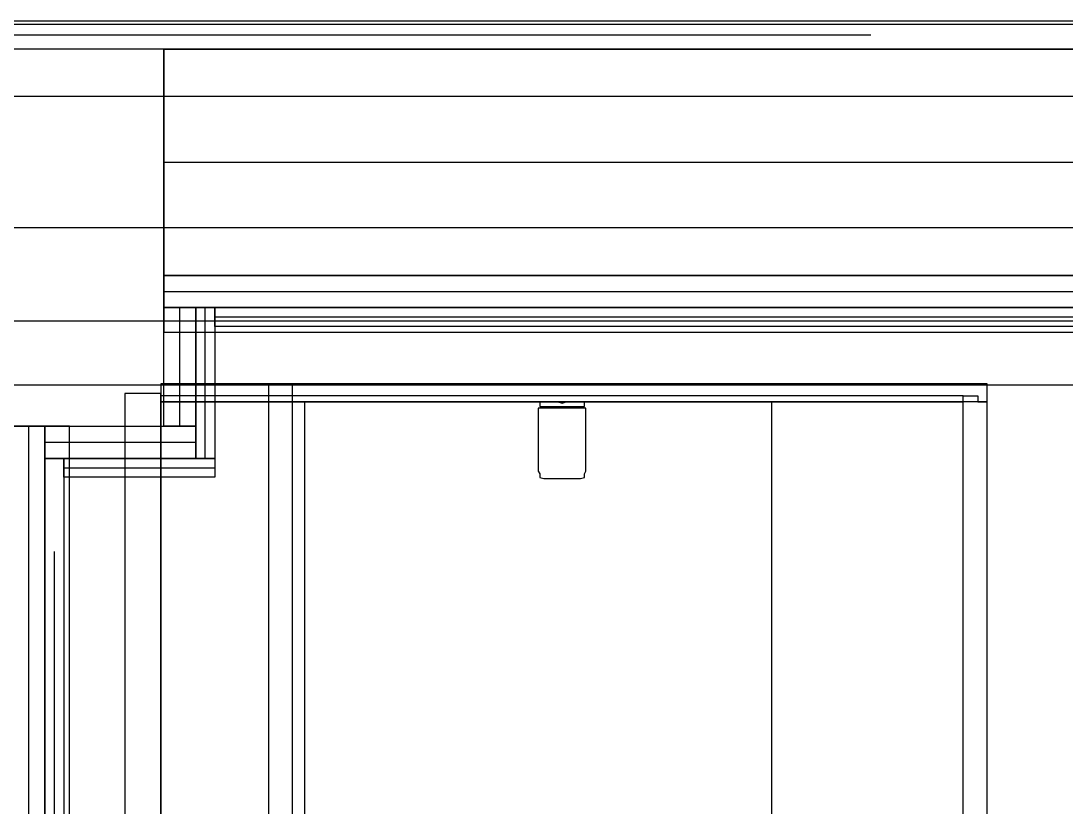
# Model space of a CAD drawing. Extents: x -23.2 to 18.8, y -18.4 to 11.3.
# Drawn here: x 1.788 to 2.342, y 5.559 to 5.976 of the extents above; entities that cross this region are included whole.
import ezdxf

# ---------------------------------------------------------------- set-up
doc = ezdxf.new("R2010")
doc.units = 0
doc.linetypes.add('Dashed', pattern=[0.75, 0.5, -0.25])
for name, color, linetype in [('COVERING', 8, 'Continuous'), ('CUBIERTAS', 5, 'Continuous'), ('EJE_MUROS', 8, 'Continuous'), ('FURNISHINGELEMENT', 8, 'Continuous'), ('LOSAS', 3, 'Continuous'), ('MUROS', 7, 'Continuous'), ('VIGAS', 5, 'Continuous')]:
    doc.layers.add(name, color=color, linetype=linetype)

msp = doc.modelspace()

# ---------------------------------------------------------------- linework, layer by layer
at = {"layer": 'COVERING'}
for p, q in [((1.64884, 5.93575), (5.86884, 5.93575)), ((5.88375, 5.86592), (1.76375, 5.86592))]:
    msp.add_line(p, q, dxfattribs=at)
at = {"layer": 'CUBIERTAS'}
msp.add_line((1.56384, 5.97398, 4.24239), (4.66861, 5.97398, 4.24239), dxfattribs=at)
at = {"layer": 'EJE_MUROS', "linetype": 'Dashed'}
for p, q in [((5.98884, 5.96825), (1.66384, 5.96825)), ((1.86384, 5.90075), (5.78884, 5.90075)), ((1.86384, 5.83225), (5.78884, 5.83225)), ((1.87234, 5.76075), (1.87234, 5.82375)), ((1.88584, 5.74375), (1.88584, 5.82375)), ((1.89084, 5.81875), (5.77184, 5.81875)), ((1.79234, 0.83592), (1.79234, 5.76075)), ((1.80084, 5.75225), (1.88084, 5.75225)), ((1.80584, 2.94432), (1.80584, 5.74375)), ((1.81084, 5.73875), (1.89084, 5.73875))]:
    msp.add_line(p, q, dxfattribs=at)
at = {"layer": 'FURNISHINGELEMENT'}
for p, q in [((2.30044, 5.78325, 5.36405), (1.86229, 5.78325, 5.36405)), ((1.86229, 5.78325, 5.36405), (1.86229, 5.77372, 5.36405)), ((1.93214, 5.78325, 3.5416), (1.91944, 5.78325, 3.5416)), ((1.91944, 5.78325, 3.5416), (1.91944, 5.40225, 3.5416)), ((1.93214, 5.40225, 3.5416), (1.93214, 5.78325, 3.5416)), ((2.30044, 5.77372, 5.36405), (2.30044, 5.78325, 5.36405)), ((1.86229, 5.77821, 5.36064), (1.84324, 5.77821, 5.36064)), ((1.84324, 5.77821, 5.36064), (1.84324, 5.77372, 5.3625)), ((1.86229, 5.77372, 5.3625), (1.86229, 5.77821, 5.36064)), ((1.86229, 5.7769, 3.55112), (1.86229, 5.4086, 3.55112)), ((2.28774, 5.7769, 3.55112), (1.86229, 5.7769, 3.55112)), ((2.28774, 5.77372, 3.55112), (2.28774, 5.7769, 3.55112)), ((2.28774, 5.77372, 5.36405), (2.28774, 5.7769, 5.36405)), ((2.28774, 5.7769, 5.36405), (2.29541, 5.7769, 5.36405)), ((2.29541, 5.7769, 5.36405), (2.29541, 5.77372, 5.36405)), ((1.84324, 5.77372, 5.3625), (1.84324, 5.41177, 5.3625)), ((1.86229, 5.41177, 5.3625), (1.86229, 5.77372, 5.3625)), ((1.86229, 5.77372, 5.36405), (1.86229, 5.41177, 5.36405)), ((2.30044, 5.77372, 5.36405), (1.86229, 5.77372, 5.36405)), ((1.86229, 5.77372, 5.36405), (2.28774, 5.77372, 5.36405)), ((2.28774, 5.77372, 5.05052), (1.93849, 5.77372, 5.05052)), ((1.93849, 5.77372, 5.05052), (1.93849, 5.41177, 5.05052)), ((2.28774, 5.77372, 3.76385), (1.93849, 5.77372, 3.76385)), ((1.93849, 5.77372, 3.76385), (1.93849, 5.41177, 3.76385)), ((2.06232, 5.77043, 4.94684), (2.06232, 5.76863, 4.94609)), ((2.08772, 5.77043, 4.94684), (2.06232, 5.77043, 4.94684)), ((2.0653, 5.77372, 5.01213), (2.06319, 5.77372, 5.01126)), ((2.06319, 5.77372, 5.01126), (2.06319, 5.77118, 5.01126)), ((2.06319, 5.77118, 5.01126), (2.0653, 5.77118, 5.01213)), ((2.08474, 5.77372, 5.01213), (2.0653, 5.77372, 5.01213)), ((2.0653, 5.77118, 5.01213), (2.08474, 5.77118, 5.01213)), ((2.07278, 5.77372, 4.97973), (2.07502, 5.77293, 4.9788)), ((2.07343, 5.77372, 4.97922), (2.07278, 5.77372, 4.97973)), ((2.07343, 5.77372, 4.97922), (2.07278, 5.77372, 4.97973)), ((2.07278, 5.77372, 4.97973), (2.07502, 5.77293, 4.9788)), ((2.07278, 5.77372, 4.99878), (2.07502, 5.77293, 4.99785)), ((2.07343, 5.77372, 4.99827), (2.07278, 5.77372, 4.99878)), ((2.07343, 5.77372, 4.99827), (2.07278, 5.77372, 4.99878)), ((2.07278, 5.77372, 4.99878), (2.07502, 5.77293, 4.99785)), ((2.0742, 5.77372, 4.97891), (2.07343, 5.77372, 4.97922)), ((2.0742, 5.77372, 4.97891), (2.07343, 5.77372, 4.97922)), ((2.0742, 5.77372, 4.99796), (2.07343, 5.77372, 4.99827)), ((2.0742, 5.77372, 4.99796), (2.07343, 5.77372, 4.99827)), ((2.07502, 5.77372, 4.9788), (2.0742, 5.77372, 4.97891)), ((2.07502, 5.77372, 4.9788), (2.0742, 5.77372, 4.97891)), ((2.07502, 5.77372, 4.99785), (2.0742, 5.77372, 4.99796)), ((2.07502, 5.77372, 4.99785), (2.0742, 5.77372, 4.99796)), ((2.07502, 5.77293, 4.9788), (2.07726, 5.77372, 4.97973)), ((2.07584, 5.77372, 4.97891), (2.07502, 5.77372, 4.9788)), ((2.07502, 5.77293, 4.9788), (2.07726, 5.77372, 4.97973)), ((2.07584, 5.77372, 4.97891), (2.07502, 5.77372, 4.9788)), ((2.07502, 5.77293, 4.99785), (2.07726, 5.77372, 4.99878)), ((2.07584, 5.77372, 4.99796), (2.07502, 5.77372, 4.99785)), ((2.07502, 5.77293, 4.99785), (2.07726, 5.77372, 4.99878)), ((2.07584, 5.77372, 4.99796), (2.07502, 5.77372, 4.99785)), ((2.0766, 5.77372, 4.97922), (2.07584, 5.77372, 4.97891)), ((2.0766, 5.77372, 4.97922), (2.07584, 5.77372, 4.97891)), ((2.0766, 5.77372, 4.99827), (2.07584, 5.77372, 4.99796)), ((2.0766, 5.77372, 4.99827), (2.07584, 5.77372, 4.99796)), ((2.07726, 5.77372, 4.97973), (2.0766, 5.77372, 4.97922)), ((2.07726, 5.77372, 4.97973), (2.0766, 5.77372, 4.97922)), ((2.07726, 5.77372, 4.99878), (2.0766, 5.77372, 4.99827)), ((2.07726, 5.77372, 4.99878), (2.0766, 5.77372, 4.99827)), ((2.08685, 5.77372, 5.01126), (2.08474, 5.77372, 5.01213)), ((2.08474, 5.77118, 5.01213), (2.08685, 5.77118, 5.01126)), ((2.08685, 5.77118, 5.01126), (2.08685, 5.77372, 5.01126)), ((2.08772, 5.76863, 4.94609), (2.08772, 5.77043, 4.94684)), ((2.28774, 5.77372, 4.45759), (2.18614, 5.77372, 4.45759)), ((2.18614, 5.77372, 4.45759), (2.18614, 5.41177, 4.45759)), ((2.28774, 5.41177, 3.55112), (2.28774, 5.77372, 3.55112)), ((2.28774, 5.41177, 4.45759), (2.28774, 5.77372, 4.45759)), ((2.28774, 5.41177, 5.05052), (2.28774, 5.77372, 5.05052)), ((2.28774, 5.41177, 3.76385), (2.28774, 5.77372, 3.76385)), ((2.29541, 5.77372, 5.36405), (2.30044, 5.77372, 5.36405)), ((2.30044, 5.41177, 5.36405), (2.30044, 5.77372, 5.36405)), ((2.06232, 5.76863, 4.94609), (2.06232, 5.75078, 4.94609)), ((2.08772, 5.75078, 4.94609), (2.08772, 5.76863, 4.94609)), ((2.06232, 5.75078, 4.94609), (2.06232, 5.74974, 4.94634)), ((2.06232, 5.74974, 4.94634), (2.06232, 5.74892, 4.94702)), ((2.06232, 5.74892, 4.94702), (2.06232, 5.73688, 4.963)), ((2.08772, 5.74974, 4.94634), (2.08772, 5.75078, 4.94609)), ((2.08772, 5.74892, 4.94702), (2.08772, 5.74974, 4.94634)), ((2.08772, 5.73688, 4.963), (2.08772, 5.74892, 4.94702)), ((2.06232, 5.73688, 4.963), (2.06319, 5.73561, 4.96468)), ((2.08685, 5.73561, 4.96468), (2.08772, 5.73688, 4.963)), ((2.06319, 5.73561, 4.96468), (2.06319, 5.73355, 4.96313)), ((2.06319, 5.73355, 4.96313), (2.06529, 5.73303, 4.96382)), ((2.06529, 5.73303, 4.96382), (2.08474, 5.73303, 4.96382)), ((2.08474, 5.73303, 4.96382), (2.08685, 5.73355, 4.96313)), ((2.08685, 5.73355, 4.96313), (2.08685, 5.73561, 4.96468))]:
    msp.add_line(p, q, dxfattribs=at)
at = {"layer": 'LOSAS'}
for p, q in [((1.78384, 5.81664), (5.85384, 5.81664)), ((1.78384, 5.78275), (5.81384, 5.78275))]:
    msp.add_line(p, q, dxfattribs=at)
at = {"layer": 'MUROS'}
for p, q in [((1.66384, 5.97575), (5.98884, 5.97575)), ((5.98884, 5.96075), (1.66384, 5.96075)), ((1.86384, 5.96075), (5.78884, 5.96075)), ((1.86384, 5.84075), (1.86384, 5.96075)), ((5.78884, 5.84075), (1.86384, 5.84075)), ((1.86384, 5.84075), (5.78884, 5.84075)), ((1.86384, 5.82375), (1.86384, 5.84075)), ((5.78884, 5.82375), (1.86384, 5.82375)), ((1.86384, 5.76075), (1.86384, 5.82375)), ((1.86384, 5.82375), (1.88084, 5.82375)), ((1.88084, 5.82375), (1.88084, 5.76075)), ((1.88084, 5.74375), (1.88084, 5.82375)), ((1.88084, 5.82375), (1.89084, 5.82375)), ((1.89084, 5.82375), (1.89084, 5.74375)), ((1.89084, 5.82375), (5.77184, 5.82375)), ((1.89084, 5.81375), (1.89084, 5.82375)), ((5.77184, 5.81375), (1.89084, 5.81375)), ((1.78384, 5.76075), (1.80084, 5.76075)), ((1.80084, 5.76075), (1.80084, 0.83592)), ((1.80084, 5.76075), (1.88084, 5.76075)), ((1.80084, 5.74375), (1.80084, 5.76075)), ((1.88084, 5.76075), (1.86384, 5.76075)), ((1.88084, 5.76075), (1.88084, 5.74375)), ((1.88084, 5.74375), (1.80084, 5.74375)), ((1.80084, 2.94432), (1.80084, 5.74375)), ((1.80084, 5.74375), (1.81084, 5.74375)), ((1.81084, 5.74375), (1.81084, 2.94432)), ((1.81084, 5.74375), (1.89084, 5.74375)), ((1.81084, 5.73375), (1.81084, 5.74375)), ((1.89084, 5.74375), (1.88084, 5.74375)), ((1.89084, 5.74375), (1.89084, 5.73375)), ((1.89084, 5.73375), (1.81084, 5.73375))]:
    msp.add_line(p, q, dxfattribs=at)
at = {"layer": 'VIGAS'}
for p, q in [((5.78878, 5.96075), (1.86384, 5.96075)), ((1.86384, 5.96075), (1.86384, 5.81075)), ((1.86384, 5.81075), (5.78878, 5.81075)), ((1.81384, 5.76075), (1.66384, 5.76075)), ((1.81384, 0.83592), (1.81384, 5.76075))]:
    msp.add_line(p, q, dxfattribs=at)

doc.saveas('drawing.dxf')
